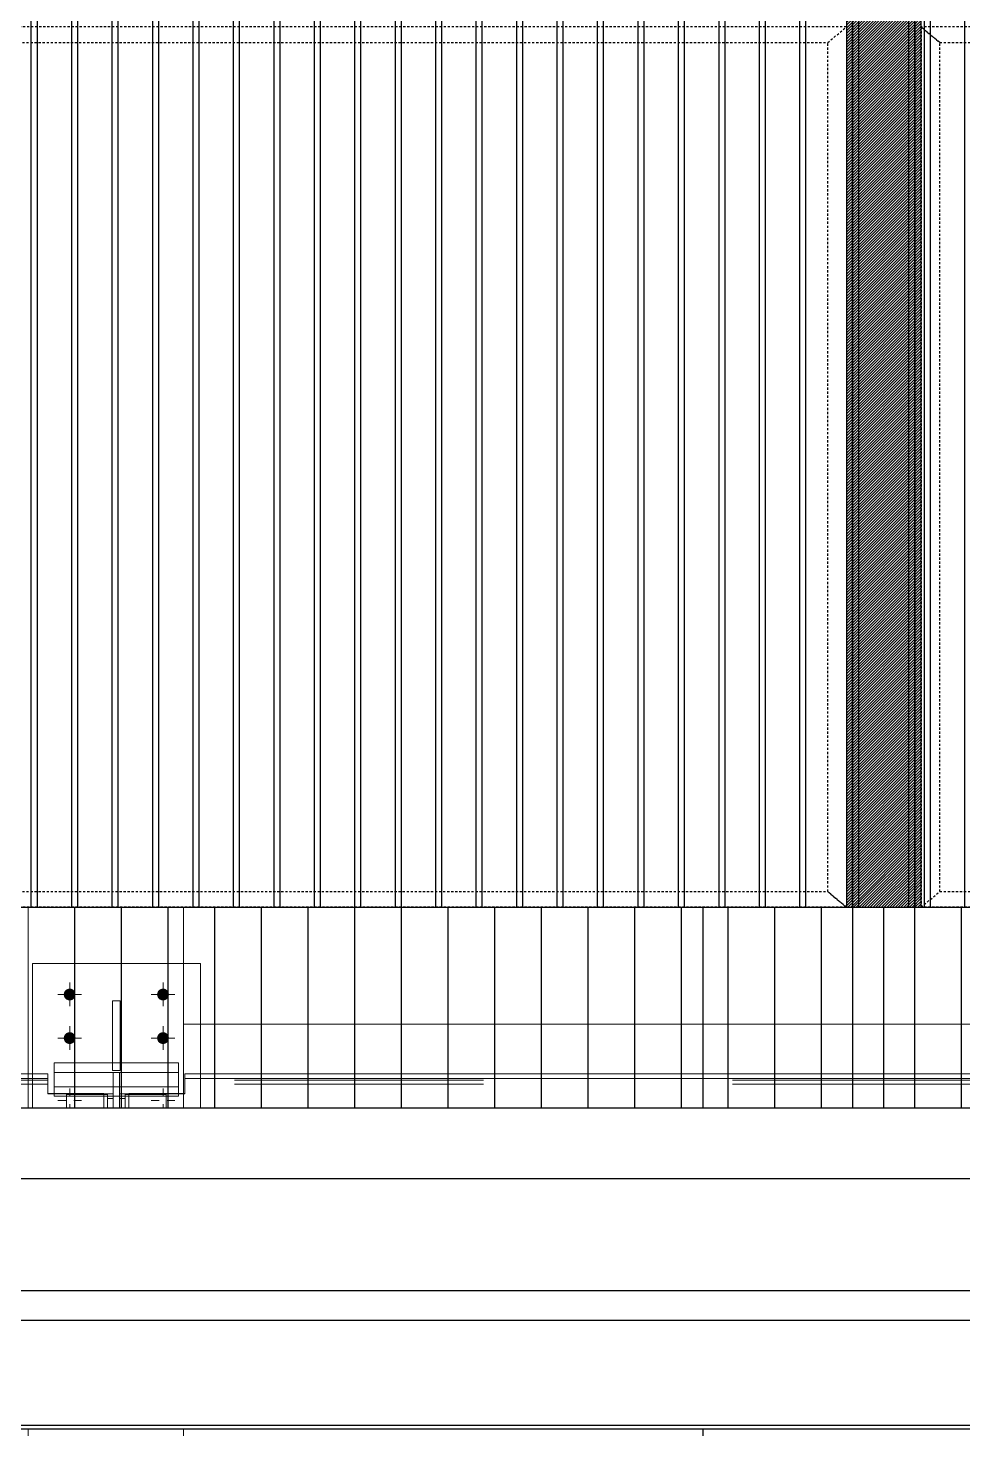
# Model space of a CAD drawing. Header units: millimetres. Extents: x 652937 to 1670132, y 1473552 to 2851037.
# Drawn here: x 821586 to 823088, y 1517620 to 1519870 of the extents above; entities that cross this region are included whole.
import ezdxf
from ezdxf.enums import TextEntityAlignment as Align
from ezdxf.xclip import XClip

# ---------------------------------------------------------------- set-up
doc = ezdxf.new("R2010")
doc.units = ezdxf.units.MM
doc.header["$XCLIPFRAME"] = 0
for name, pattern in [('TA_GL_005.00000', [13.75, 5, -1.25, 1.25, -1.25, 5]), ('TA_HL_001.00000', [6.5, 3.55, -2.95]), ('XKITLINE00', [0]), ('XKITLINE02', [4, 2, -2])]:
    doc.linetypes.add(name, pattern=pattern)
doc.layers.add('000 - 0_HIDE_OBJ_FRAMING_DEF_SUB', color=1, linetype='Continuous', plot=False)
for name, color, linetype in [('000 - 0_SYM_DWG_GRID-BUBBLE_MAIN_COLOR_1', 3, 'Continuous'), ('000 - 0_SYM_DWG_GRIDLINE_MAIN_COLOR_251', 251, 'Continuous'), ('010 - ASPG_EXTR_MAIN_COLOR_2', 2, 'Continuous'), ('010 - ASPG_EXTR_WIPEOUT_', 250, 'Continuous'), ('010 - ASPG_FRAMING_MAIN_COLOR_1', 3, 'Continuous'), ('010 - ASPG_FRAMING_SUB_COLOR_2', 1, 'Continuous'), ('010 - ASPG_FRAMING_SUB_COLOR_3', 251, 'Continuous')]:
    doc.layers.add(name, color=color, linetype=linetype)
doc.layers.add('000_AREA_ASPG_AREA_HATCH_', color=7, linetype='Continuous', true_color=0xff8700, plot=False)
doc.layers.add('000_AREA_ASPG_AREA_MAIN_COLOR_1', color=7, linetype='Continuous', true_color=0xff8700, plot=False)
for name, color, linetype, lineweight in [('A-230-M_FLOOR', 2, 'Continuous', 25), ('A-CANOPY', 1, 'Continuous', 25), ('Bolt', 7, 'Continuous', 0), ('Part', 2, 'Continuous', 0)]:
    doc.layers.add(name, color=color, linetype=linetype, lineweight=lineweight)
doc.styles.add('Arial', font='arial.ttf')
doc.styles.add('TA', font='', dxfattribs={"height": 4.5})
doc.styles.get('TA').set_extended_font_data('Cordia New')

# ---------------------------------------------------------------- blocks, each defined once
blk = doc.blocks.new('*U6169')
at = {"layer": '000 - 0_SYM_DWG_GRIDLINE_MAIN_COLOR_251', "linetype": 'ByBlock', "ltscale": 5}
blk.add_line((16, 0), (-308.662, 0), dxfattribs=at)
at = {"style": 'TA', "flags": 1}
blk.add_attdef('LOCATION', (6, -6), '', height=4.5, rotation=270, dxfattribs=at)
at = {"layer": '000 - 0_SYM_DWG_GRID-BUBBLE_MAIN_COLOR_1', "style": 'Arial'}
blk.add_attdef('GRID-HEAD', text='', height=4, rotation=90, dxfattribs=at).set_placement((50, 0), align=Align.MIDDLE_CENTER)
blk = doc.blocks.new('*U6164')
at = {"layer": '000 - 0_SYM_DWG_GRIDLINE_MAIN_COLOR_251', "linetype": 'ByBlock', "ltscale": 5}
blk.add_line((200, 0), (-30071, 0), dxfattribs=at)
at = {"style": 'TA', "flags": 1}
blk.add_attdef('LOCATION', (6, -6), '', height=4.5, rotation=270, dxfattribs=at)
blk = doc.blocks.new('W-1-PP18-ST_ENT3_REV02_20260413-044638_PP18_ENT3_ELE2-DIMS-2')
at = {"color": 6, "linetype": 'TA_GL_005.00000', "rotation": 180}
for p in [(-7244, 107800), (-7244, 107400)]:
    blk.add_blockref('*U6164', p, dxfattribs=at)
at = {"layer": '000 - 0_SYM_DWG_GRIDLINE_MAIN_COLOR_251', "color": 6, "xscale": 50, "yscale": 50, "zscale": 50, "rotation": 270}
blk.add_blockref('*U6169', (0, 100920), dxfattribs=at)
blk = doc.blocks.new('GM_Louver Grill Vertical Z1 - Z Profile-V141-ENT 3 ELE-4 Sheet')
at = {"layer": '000 - 0_HIDE_OBJ_FRAMING_DEF_SUB'}
blk.add_line((187463.5, 105550), (187463.5, 114870), dxfattribs=at)
blk = doc.blocks.new('E4')
at = {"layer": '000 - 0_HIDE_OBJ_FRAMING_DEF_SUB'}
for points in [[(-1563166.2, 114870), (-1564666.2, 114870), (-1564666.2, 105550), (-1563166.2, 105550)], [(-1563166.2, 114870), (-1561666.2, 114870), (-1561666.2, 105550), (-1563166.2, 105550)], [(-1564616.2, 114820), (-1563216.2, 114820), (-1563216.2, 105600), (-1564616.2, 105600)], [(-1563116.2, 114820), (-1561716.2, 114820), (-1561716.2, 105600), (-1563116.2, 105600)]]:
    blk.add_lwpolyline(points, close=True, dxfattribs=at)
at = {"layer": '000 - 0_HIDE_OBJ_FRAMING_DEF_SUB', "color": 8}
for p in [(-1751929.7, 0), (-1751854.7, 0), (-1751779.7, 0), (-1751704.7, 0), (-1751629.7, 0), (-1751554.7, 0), (-1751479.7, 0), (-1751404.7, 0), (-1751329.7, 0), (-1751254.7, 0), (-1751179.7, 0), (-1751104.7, 0), (-1751029.7, 0), (-1750954.7, 0), (-1750879.7, 0), (-1750804.7, 0), (-1750729.7, 0), (-1750504.7, 0)]:
    blk.add_blockref('GM_Louver Grill Vertical Z1 - Z Profile-V141-ENT 3 ELE-4 Sheet', p, dxfattribs=at)
blk = doc.blocks.new('W-1-PP18-ST_ENT3_REV02_20260413-214324_PP18_ENT3_SE_ELE4-1')
at = {"layer": 'A-230-M_FLOOR', "color": 4, "lineweight": 9}
blk.add_lwpolyline([(-1085, 102450), (-1085, 114420), (-835, 114420), (-835, 102450)], dxfattribs=at)
at = {"layer": 'A-230-M_FLOOR', "lineweight": 9}
for points in [[(1915, 107800), (-835, 107800)], [(-835, 107400), (1915, 107400)], [(1915, 106200), (-835, 106200)]]:
    blk.add_lwpolyline(points, dxfattribs=at)
blk.add_blockref('E4', (1563456.2, 0))
blk = doc.blocks.new('*A40074531')
at = {"layer": 'Part', "linetype": 'XKITLINE02', "lineweight": 0}
for p, q in [((8.87203, -86.420099), (8.87203, -99.520099)), ((8.872115, -86.420099), (8.872115, -99.520099)), ((8.872123, -86.420099), (8.872123, -99.520099)), ((9.10703, -86.420099), (9.10703, -99.520099)), ((9.107115, -86.420099), (9.107115, -99.520099)), ((9.13703, -86.420099), (9.13703, -99.520099)), ((9.137115, -86.420099), (9.137115, -99.520099)), ((9.37203, -99.520099), (9.37203, -86.420099)), ((9.372123, -86.420099), (9.372123, -99.520099)), ((8.872022, -97.720099), (8.872022, -99.520099)), ((9.372022, -97.720099), (9.372022, -99.520099)), ((9.372115, -97.720099), (9.372115, -99.520099)), ((9.372123, -99.520099), (8.872022, -99.520099))]:
    blk.add_line(p, q, dxfattribs=at)
at = {"layer": 'Part', "linetype": 'XKITLINE00', "lineweight": 0}
for p, q in [((8.872022, -94.325099), (8.872022, -97.720099)), ((9.372022, -94.295099), (9.372022, -97.720099)), ((9.372115, -94.295099), (9.372115, -97.720099))]:
    blk.add_line(p, q, dxfattribs=at)
blk = doc.blocks.new('*A40234547')
at = {"layer": 'Part', "linetype": 'XKITLINE00', "lineweight": 0}
for p, q in [((6.121892, -99.720099), (6.121892, -83.220099)), ((7.371892, -99.720099), (7.371892, -83.220099)), ((7.372293, -86.220099), (7.372293, -97.720099)), ((7.371892, -99.720099), (6.121892, -99.720099))]:
    blk.add_line(p, q, dxfattribs=at)
at = {"layer": 'Part', "linetype": 'XKITLINE02', "lineweight": 0}
for p, q in [((6.122293, -99.720099), (6.122293, -83.220099)), ((7.372293, -97.720099), (7.372293, -99.720099)), ((7.372293, -99.720099), (7.371892, -99.720099))]:
    blk.add_line(p, q, dxfattribs=at)
blk = doc.blocks.new('*A41364660')
at = {"layer": 'Part', "linetype": 'XKITLINE02', "lineweight": 0}
for p, q in [((4.472193, -99.720099), (4.472193, -101.220099)), ((15.072732, -99.720099), (4.472193, -99.720099)), ((15.072193, -101.220099), (15.072193, -99.720099)), ((4.472193, -101.220099), (15.072732, -101.220099))]:
    blk.add_line(p, q, dxfattribs=at)
blk = doc.blocks.new('*A41574681')
at = {"layer": 'Part', "linetype": 'XKITLINE00', "lineweight": 0}
for p, q in [((37.371892, -99.720099), (-7.628107, -99.720099)), ((-7.628107, -108.470099), (37.371892, -108.470099))]:
    blk.add_line(p, q, dxfattribs=at)
blk = doc.blocks.new('*A41584682')
at = {"layer": 'Part', "linetype": 'XKITLINE00', "lineweight": 0}
for p, q in [((-7.628107, -97.720099), (36.121892, -97.720099)), ((-7.628107, -99.720099), (36.121892, -99.720099))]:
    blk.add_line(p, q, dxfattribs=at)
blk = doc.blocks.new('*A41644688')
at = {"layer": 'Part', "linetype": 'XKITLINE00', "lineweight": 0}
for p, q in [((7.381683, -106.119092), (7.381608, -106.155229)), ((13.781608, -106.155229), (7.381608, -106.155229)), ((7.381608, -106.155229), (7.381611, -106.279648)), ((13.781683, -106.119092), (7.381683, -106.119092)), ((13.781608, -106.155229), (13.781683, -106.119092)), ((13.781611, -106.279648), (13.781608, -106.155229)), ((13.781684, -106.155229), (13.781684, -106.168859)), ((7.331471, -106.276757), (7.381617, -106.276757)), ((7.331471, -106.279648), (7.381611, -106.279648)), ((13.781611, -106.279648), (13.831471, -106.279648)), ((13.781617, -106.276757), (13.831471, -106.276757)), ((6.931622, -106.881257), (6.931623, -106.901739)), ((6.931623, -106.901739), (14.231641, -106.901739)), ((14.23164, -106.881257), (14.231641, -106.901739))]:
    blk.add_line(p, q, dxfattribs=at)
at = {"layer": 'Part', "linetype": 'XKITLINE02', "lineweight": 0}
for p, q in [((7.381615, -106.202106), (7.381684, -106.168859)), ((7.381684, -106.168859), (7.381683, -106.119092)), ((13.781684, -106.168859), (7.381684, -106.168859)), ((13.781684, -106.168859), (13.781615, -106.202106)), ((13.781683, -106.119092), (13.781684, -106.155229)), ((6.931611, -106.279648), (6.931617, -106.276757)), ((6.931611, -106.279648), (6.931622, -106.881257)), ((6.931611, -106.279648), (7.331471, -106.279648)), ((6.931628, -106.849081), (6.931617, -106.276757)), ((6.931617, -106.276757), (7.331471, -106.276757)), ((7.381611, -106.279648), (7.381617, -106.276757)), ((13.781615, -106.202106), (7.381615, -106.202106)), ((7.381617, -106.276757), (7.381615, -106.202106)), ((13.781611, -106.279648), (13.781617, -106.276757)), ((13.781615, -106.202106), (13.781617, -106.276757)), ((13.831471, -106.276757), (14.231635, -106.276757)), ((13.831471, -106.279648), (14.231629, -106.279648)), ((14.231635, -106.276757), (14.231629, -106.279648)), ((14.231629, -106.279648), (14.23164, -106.881257)), ((14.231646, -106.849081), (14.231635, -106.276757)), ((6.931698, -106.865601), (6.931623, -106.901739)), ((6.931628, -106.849081), (6.931697, -106.815834)), ((6.931628, -106.849081), (14.231646, -106.849081)), ((6.931697, -106.815834), (6.931698, -106.865601)), ((6.931697, -106.815834), (14.231715, -106.815834)), ((6.931698, -106.865601), (14.231716, -106.865601)), ((14.231641, -106.901739), (14.231716, -106.865601)), ((14.231715, -106.815834), (14.231646, -106.849081)), ((14.231716, -106.865601), (14.231715, -106.815834))]:
    blk.add_line(p, q, dxfattribs=at)
blk = doc.blocks.new('*A41794703')
at = {"layer": 'Part', "linetype": 'XKITLINE00', "lineweight": 0}
for p, q in [((-0.118317, -106.119092), (-0.118392, -106.155229)), ((6.281608, -106.155229), (-0.118392, -106.155229)), ((-0.118392, -106.155229), (-0.118389, -106.279648)), ((6.281683, -106.119092), (-0.118317, -106.119092)), ((6.281608, -106.155229), (6.281683, -106.119092)), ((6.281611, -106.279648), (6.281608, -106.155229)), ((6.281684, -106.155229), (6.281684, -106.168859)), ((-0.168529, -106.276757), (-0.118383, -106.276757)), ((-0.168529, -106.279648), (-0.118389, -106.279648)), ((6.281611, -106.279648), (6.331471, -106.279648)), ((6.281617, -106.276757), (6.331471, -106.276757)), ((-0.568377, -106.881257), (-0.568377, -106.901739)), ((-0.568377, -106.901739), (6.731641, -106.901739)), ((6.731641, -106.881257), (6.731641, -106.901739))]:
    blk.add_line(p, q, dxfattribs=at)
at = {"layer": 'Part', "linetype": 'XKITLINE02', "lineweight": 0}
for p, q in [((-0.118385, -106.202106), (-0.118316, -106.168859)), ((-0.118316, -106.168859), (-0.118317, -106.119092)), ((6.281684, -106.168859), (-0.118316, -106.168859)), ((6.281684, -106.168859), (6.281615, -106.202106)), ((6.281683, -106.119092), (6.281684, -106.155229)), ((-0.568389, -106.279648), (-0.568383, -106.276757)), ((-0.568389, -106.279648), (-0.568377, -106.881257)), ((-0.568389, -106.279648), (-0.168529, -106.279648)), ((-0.568372, -106.849081), (-0.568383, -106.276757)), ((-0.568383, -106.276757), (-0.168529, -106.276757)), ((-0.118389, -106.279648), (-0.118383, -106.276757)), ((6.281615, -106.202106), (-0.118385, -106.202106)), ((-0.118383, -106.276757), (-0.118385, -106.202106)), ((6.281611, -106.279648), (6.281617, -106.276757)), ((6.281615, -106.202106), (6.281617, -106.276757)), ((6.331471, -106.276757), (6.731635, -106.276757)), ((6.331471, -106.279648), (6.731629, -106.279648)), ((6.731635, -106.276757), (6.731629, -106.279648)), ((6.731629, -106.279648), (6.731641, -106.881257)), ((6.731646, -106.849081), (6.731635, -106.276757)), ((-0.568302, -106.865601), (-0.568377, -106.901739)), ((-0.568372, -106.849081), (-0.568303, -106.815834)), ((-0.568372, -106.849081), (6.731646, -106.849081)), ((-0.568303, -106.815834), (-0.568302, -106.865601)), ((-0.568303, -106.815834), (6.731715, -106.815834)), ((-0.568302, -106.865601), (6.731716, -106.865601)), ((6.731641, -106.901739), (6.731716, -106.865601)), ((6.731715, -106.815834), (6.731646, -106.849081)), ((6.731716, -106.865601), (6.731715, -106.815834))]:
    blk.add_line(p, q, dxfattribs=at)
blk = doc.blocks.new('*A41804704')
at = {"layer": 'Part', "linetype": 'XKITLINE00', "lineweight": 0}
for p, q in [((6.331471, -107.570088), (6.331471, -107.520088)), ((7.331864, -107.520088), (6.331471, -107.520088)), ((7.331864, -107.520088), (7.331471, -107.520088)), ((7.331471, -107.520088), (7.331471, -107.570088)), ((7.331864, -107.570088), (7.331864, -107.520088)), ((7.331864, -107.570088), (6.331471, -107.570088)), ((7.331471, -107.570088), (7.331864, -107.570088))]:
    blk.add_line(p, q, dxfattribs=at)
at = {"layer": 'Part', "linetype": 'XKITLINE02', "lineweight": 0}
for q in [(6.331864, -107.520088), (6.331471, -107.570088)]:
    blk.add_line((6.331864, -107.570088), q, dxfattribs=at)
blk = doc.blocks.new('*A41814705')
at = {"layer": 'Part', "linetype": 'XKITLINE02', "lineweight": 0}
for p, q in [((6.806864, -106.106494), (6.806471, -106.297126)), ((6.806864, -106.106494), (6.806864, -107.520088)), ((6.856864, -106.106494), (6.806864, -106.106494)), ((6.856864, -106.106494), (6.856471, -106.297125)), ((6.856864, -106.106494), (6.856864, -106.913058)), ((6.856471, -107.520088), (6.856864, -107.520088)), ((6.856471, -107.520088), (6.856864, -107.520088))]:
    blk.add_line(p, q, dxfattribs=at)
at = {"layer": 'Part', "linetype": 'XKITLINE00', "lineweight": 0}
for p, q in [((6.806471, -106.297126), (6.856471, -106.297125)), ((6.806471, -107.520088), (6.806471, -106.297126)), ((6.856471, -106.297125), (6.856471, -107.520088)), ((6.856864, -106.913058), (6.856864, -107.520088)), ((6.856471, -107.520088), (6.806471, -107.520088))]:
    blk.add_line(p, q, dxfattribs=at)
blk = doc.blocks.new('*A41824706')
at = {"layer": 'Part', "linetype": 'XKITLINE00', "lineweight": 0}
for p, q in [((6.331864, -106.031138), (6.331471, -106.221846)), ((6.331864, -106.031138), (6.801743, -106.031138)), ((6.861743, -106.031138), (7.331864, -106.031138)), ((7.331864, -106.031138), (7.331471, -106.221826)), ((7.331864, -106.031138), (7.331864, -106.106491)), ((7.331864, -106.106491), (7.331471, -106.29718)), ((6.331471, -106.221846), (7.331471, -106.221826)), ((6.331471, -106.297199), (6.331471, -106.221846)), ((7.331471, -106.29718), (6.331471, -106.297199)), ((7.331471, -106.221826), (7.331471, -106.29718))]:
    blk.add_line(p, q, dxfattribs=at)
at = {"layer": 'Part', "linetype": 'XKITLINE02', "lineweight": 0}
for p, q in [((6.331864, -106.106491), (6.331864, -106.031138)), ((6.801743, -106.031138), (6.861743, -106.031138)), ((6.331864, -106.106491), (6.331471, -106.297199)), ((7.331864, -106.106491), (6.331864, -106.106491))]:
    blk.add_line(p, q, dxfattribs=at)
blk = doc.blocks.new('*A41834707')
at = {"layer": 'Part', "linetype": 'XKITLINE00', "lineweight": 0}
for p, q in [((6.156884, -105.231116), (6.156909, -105.231116)), ((7.506884, -105.231116), (6.156884, -105.231116)), ((6.156884, -105.231116), (6.156884, -106.119092)), ((7.506909, -105.231116), (7.506884, -105.231116)), ((7.506884, -105.231116), (7.506884, -106.119092)), ((6.156884, -106.901739), (6.156884, -107.831116)), ((7.506884, -106.901739), (7.506884, -107.831116)), ((6.156909, -107.831116), (6.156884, -107.831116)), ((6.156884, -107.831116), (7.506884, -107.831116)), ((7.506909, -107.831116), (7.506884, -107.831116))]:
    blk.add_line(p, q, dxfattribs=at)
at = {"layer": 'Part', "linetype": 'XKITLINE02', "lineweight": 0}
for p, q in [((6.156909, -105.231116), (6.156909, -107.831116)), ((7.506909, -105.231116), (7.506909, -107.831116)), ((6.156884, -106.119092), (6.156884, -106.901739)), ((7.506884, -106.119092), (7.506884, -106.901739))]:
    blk.add_line(p, q, dxfattribs=at)
blk = doc.blocks.new('*A41844708')
at = {"layer": 'Part', "linetype": 'XKITLINE00', "lineweight": 0}
for p, q in [((6.856581, -106.297189), (6.856542, -106.31585)), ((6.901581, -106.297188), (6.901542, -106.31585)), ((7.231608, -106.297182), (7.23162, -106.881257)), ((6.856554, -106.913058), (6.856542, -106.31585)), ((6.856542, -106.31585), (6.901542, -106.31585)), ((6.901554, -106.913058), (6.901542, -106.31585)), ((6.901609, -106.31585), (6.90162, -106.881257)), ((6.901554, -106.913058), (6.856554, -106.913058)), ((7.23162, -106.881257), (6.90162, -106.881257))]:
    blk.add_line(p, q, dxfattribs=at)
at = {"layer": 'Part', "linetype": 'XKITLINE02', "lineweight": 0}
for p, q in [((6.856617, -106.279713), (6.856581, -106.297189)), ((6.856629, -106.87692), (6.856617, -106.279713)), ((7.231617, -106.279713), (6.856617, -106.279713)), ((6.901608, -106.284049), (6.901581, -106.297188)), ((6.901608, -106.284049), (6.901609, -106.31585)), ((6.901608, -106.284049), (7.231608, -106.284049)), ((7.231608, -106.284049), (7.231617, -106.279713)), ((7.231608, -106.284049), (7.231608, -106.297182)), ((7.231629, -106.87692), (7.231617, -106.279713)), ((6.856554, -106.913058), (6.856629, -106.87692)), ((6.856629, -106.87692), (7.231629, -106.87692)), ((6.90162, -106.881257), (6.901554, -106.913058)), ((7.231629, -106.87692), (7.23162, -106.881257))]:
    blk.add_line(p, q, dxfattribs=at)
blk = doc.blocks.new('*A41854709')
at = {"layer": 'Part', "linetype": 'XKITLINE02', "lineweight": 0}
for p, q in [((6.431611, -106.279713), (6.431602, -106.284049)), ((6.431602, -106.284049), (6.761602, -106.284049)), ((6.431602, -106.284049), (6.431602, -106.297197)), ((6.806611, -106.279713), (6.431611, -106.279713)), ((6.431611, -106.279713), (6.431622, -106.87692)), ((6.761602, -106.284049), (6.761575, -106.297191)), ((6.761613, -106.881257), (6.761602, -106.284049)), ((6.806536, -106.31585), (6.806611, -106.279713)), ((6.806611, -106.279713), (6.806622, -106.87692)), ((6.806471, -106.31585), (6.806536, -106.31585)), ((6.806548, -106.913058), (6.806536, -106.31585)), ((6.431613, -106.881257), (6.431622, -106.87692)), ((6.431622, -106.87692), (6.806622, -106.87692)), ((6.761547, -106.881257), (6.761613, -106.881257)), ((6.761548, -106.913058), (6.761613, -106.881257)), ((6.806471, -106.913058), (6.806548, -106.913058)), ((6.806548, -106.913058), (6.806622, -106.87692))]:
    blk.add_line(p, q, dxfattribs=at)
at = {"layer": 'Part', "linetype": 'XKITLINE00', "lineweight": 0}
for p, q in [((6.431602, -106.297197), (6.431613, -106.881257)), ((6.761575, -106.297191), (6.761536, -106.31585)), ((6.761536, -106.31585), (6.806471, -106.31585)), ((6.761536, -106.31585), (6.761548, -106.913058)), ((6.431613, -106.881257), (6.761547, -106.881257)), ((6.761548, -106.913058), (6.806471, -106.913058))]:
    blk.add_line(p, q, dxfattribs=at)
blk = doc.blocks.new('*A41864710')
at = {"layer": 'Bolt'}
for points in [[(6.589, -106.422), (6.596, -106.424), (6.603, -106.427), (6.608, -106.432), (6.613, -106.438), (6.616, -106.444), (6.618, -106.451), (6.619, -106.458), (6.618, -106.466), (6.616, -106.473), (6.613, -106.479), (6.608, -106.485), (6.602, -106.489), (6.596, -106.493), (6.589, -106.495), (6.582, -106.496), (6.574, -106.495), (6.567, -106.493), (6.561, -106.489), (6.555, -106.485), (6.55, -106.479), (6.547, -106.472), (6.545, -106.465), (6.544, -106.458), (6.545, -106.451), (6.547, -106.444), (6.55, -106.437), (6.555, -106.432), (6.561, -106.427), (6.567, -106.424), (6.574, -106.422), (6.582, -106.421)], [(6.589, -106.67), (6.596, -106.673), (6.603, -106.676), (6.608, -106.681), (6.613, -106.686), (6.616, -106.693), (6.618, -106.7), (6.619, -106.707), (6.618, -106.714), (6.616, -106.721), (6.613, -106.728), (6.608, -106.734), (6.602, -106.738), (6.596, -106.742), (6.589, -106.744), (6.582, -106.744), (6.574, -106.744), (6.567, -106.742), (6.561, -106.738), (6.555, -106.733), (6.55, -106.728), (6.547, -106.721), (6.545, -106.714), (6.544, -106.707), (6.545, -106.7), (6.547, -106.693), (6.55, -106.686), (6.555, -106.681), (6.561, -106.676), (6.567, -106.673), (6.574, -106.67), (6.582, -106.67)]]:
    blk.add_hatch(color=256, dxfattribs=at).paths.add_polyline_path(points, flags=17)
at = {"layer": 'Bolt', "linetype": 'XKITLINE00', "lineweight": 0}
for p, q in [((6.582, -106.462), (6.582, -106.439)), ((6.582, -106.711), (6.582, -106.688))]:
    blk.add_line(p, q, dxfattribs=at)
blk = doc.blocks.new('*A41874711')
at = {"layer": 'Bolt'}
for points in [[(7.089, -106.422), (7.096, -106.424), (7.103, -106.427), (7.108, -106.432), (7.113, -106.438), (7.116, -106.444), (7.118, -106.451), (7.119, -106.458), (7.118, -106.466), (7.116, -106.473), (7.113, -106.479), (7.108, -106.485), (7.102, -106.489), (7.096, -106.493), (7.089, -106.495), (7.082, -106.496), (7.074, -106.495), (7.067, -106.493), (7.061, -106.489), (7.055, -106.485), (7.05, -106.479), (7.047, -106.472), (7.045, -106.465), (7.044, -106.458), (7.045, -106.451), (7.047, -106.444), (7.05, -106.437), (7.055, -106.432), (7.061, -106.427), (7.067, -106.424), (7.074, -106.422), (7.082, -106.421)], [(7.089, -106.67), (7.096, -106.673), (7.103, -106.676), (7.108, -106.681), (7.113, -106.686), (7.116, -106.693), (7.118, -106.7), (7.119, -106.707), (7.118, -106.714), (7.116, -106.721), (7.113, -106.728), (7.108, -106.734), (7.102, -106.738), (7.096, -106.742), (7.089, -106.744), (7.082, -106.744), (7.074, -106.744), (7.067, -106.742), (7.061, -106.738), (7.055, -106.733), (7.05, -106.728), (7.047, -106.721), (7.045, -106.714), (7.044, -106.707), (7.045, -106.7), (7.047, -106.693), (7.05, -106.686), (7.055, -106.681), (7.061, -106.676), (7.067, -106.673), (7.074, -106.67), (7.082, -106.67)]]:
    blk.add_hatch(color=256, dxfattribs=at).paths.add_polyline_path(points, flags=17)
at = {"layer": 'Bolt', "linetype": 'XKITLINE00', "lineweight": 0}
for p, q in [((7.082, -106.462), (7.082, -106.439)), ((7.082, -106.711), (7.082, -106.688))]:
    blk.add_line(p, q, dxfattribs=at)
blk = doc.blocks.new('*A41934717')
at = {"layer": 'Bolt'}
for points in [[(6.503, -105.49), (6.501, -105.499), (6.496, -105.508), (6.49, -105.515), (6.483, -105.521), (6.475, -105.525), (6.466, -105.528), (6.457, -105.529), (6.448, -105.528), (6.439, -105.525), (6.43, -105.521), (6.423, -105.515), (6.417, -105.508), (6.413, -105.499), (6.41, -105.49), (6.409, -105.481), (6.41, -105.472), (6.413, -105.463), (6.417, -105.455), (6.423, -105.448), (6.43, -105.442), (6.439, -105.437), (6.448, -105.435), (6.457, -105.434), (6.466, -105.435), (6.475, -105.437), (6.483, -105.442), (6.49, -105.448), (6.496, -105.455), (6.501, -105.463), (6.503, -105.472), (6.504, -105.481)], [(7.253, -105.49), (7.251, -105.499), (7.246, -105.508), (7.24, -105.515), (7.233, -105.521), (7.225, -105.525), (7.216, -105.528), (7.207, -105.529), (7.198, -105.528), (7.189, -105.525), (7.18, -105.521), (7.173, -105.515), (7.167, -105.508), (7.163, -105.499), (7.16, -105.49), (7.159, -105.481), (7.16, -105.472), (7.163, -105.463), (7.167, -105.455), (7.173, -105.448), (7.18, -105.442), (7.189, -105.437), (7.198, -105.435), (7.207, -105.434), (7.216, -105.435), (7.225, -105.437), (7.233, -105.442), (7.24, -105.448), (7.246, -105.455), (7.251, -105.463), (7.253, -105.472), (7.254, -105.481)], [(6.503, -105.84), (6.501, -105.849), (6.496, -105.858), (6.49, -105.865), (6.483, -105.871), (6.475, -105.875), (6.466, -105.878), (6.457, -105.879), (6.448, -105.878), (6.439, -105.875), (6.43, -105.871), (6.423, -105.865), (6.417, -105.858), (6.413, -105.849), (6.41, -105.84), (6.409, -105.831), (6.41, -105.822), (6.413, -105.813), (6.417, -105.805), (6.423, -105.798), (6.43, -105.792), (6.439, -105.787), (6.448, -105.785), (6.457, -105.784), (6.466, -105.785), (6.475, -105.787), (6.483, -105.792), (6.49, -105.798), (6.496, -105.805), (6.501, -105.813), (6.503, -105.822), (6.504, -105.831)], [(7.253, -105.84), (7.251, -105.849), (7.246, -105.858), (7.24, -105.865), (7.233, -105.871), (7.225, -105.875), (7.216, -105.878), (7.207, -105.879), (7.198, -105.878), (7.189, -105.875), (7.18, -105.871), (7.173, -105.865), (7.167, -105.858), (7.163, -105.849), (7.16, -105.84), (7.159, -105.831), (7.16, -105.822), (7.163, -105.813), (7.167, -105.805), (7.173, -105.798), (7.18, -105.792), (7.189, -105.787), (7.198, -105.785), (7.207, -105.784), (7.216, -105.785), (7.225, -105.787), (7.233, -105.792), (7.24, -105.798), (7.246, -105.805), (7.251, -105.813), (7.253, -105.822), (7.254, -105.831)]]:
    blk.add_hatch(color=256, dxfattribs=at).paths.add_polyline_path(points, flags=17)
at = {"layer": 'Bolt', "linetype": 'XKITLINE00', "lineweight": 0}
for p, q in [((6.457, -105.576), (6.457, -105.386)), ((7.207, -105.576), (7.207, -105.386)), ((6.362, -105.481), (6.552, -105.481)), ((7.112, -105.481), (7.302, -105.481)), ((6.457, -105.926), (6.457, -105.736)), ((7.207, -105.926), (7.207, -105.736)), ((6.362, -105.831), (6.552, -105.831)), ((7.112, -105.831), (7.302, -105.831)), ((6.457, -106.236), (6.457, -106.299)), ((7.207, -106.236), (7.207, -106.299)), ((6.362, -106.331), (6.425, -106.331)), ((6.457, -106.426), (6.457, -106.363)), ((6.552, -106.331), (6.489, -106.331)), ((7.112, -106.331), (7.175, -106.331)), ((7.207, -106.426), (7.207, -106.363)), ((7.302, -106.331), (7.239, -106.331))]:
    blk.add_line(p, q, dxfattribs=at)
blk = doc.blocks.new('*A41944718')
at = {"layer": 'Part', "linetype": 'XKITLINE00', "lineweight": 0}
for p, q in [((6.80174, -106.091322), (6.801764, -105.531141)), ((6.801764, -105.531141), (6.861764, -105.531141)), ((6.861764, -105.531141), (6.86174, -106.091322)), ((6.861864, -105.531141), (6.861764, -105.531141)), ((6.861764, -105.531141), (6.861864, -105.531141)), ((6.861864, -106.031141), (6.861864, -105.531141)), ((6.86174, -106.091322), (6.861864, -106.031141)), ((6.86174, -106.091322), (6.80174, -106.091322))]:
    blk.add_line(p, q, dxfattribs=at)
at = {"layer": 'Part', "linetype": 'XKITLINE02', "lineweight": 0}
for p, q in [((6.801864, -106.031141), (6.801864, -105.531141)), ((6.801864, -106.031141), (6.80174, -106.091322)), ((6.861864, -106.031141), (6.801864, -106.031141))]:
    blk.add_line(p, q, dxfattribs=at)
blk = doc.blocks.new('*A41954719')
at = {"layer": 'Part', "linetype": 'XKITLINE02', "lineweight": 0}
for p, q in [((6.157104, -105.231116), (7.50711, -105.231116)), ((6.157104, -106.581116), (6.157104, -105.231116)), ((6.15711, -106.581116), (6.15711, -105.231116)), ((7.507104, -105.231116), (7.507104, -106.581116)), ((7.50711, -105.231116), (7.50711, -106.581116)), ((7.50711, -106.581116), (6.157104, -106.581116))]:
    blk.add_line(p, q, dxfattribs=at)
blk = doc.blocks.new('*A42024726')
at = {"layer": 'Part', "linetype": 'XKITLINE02', "lineweight": 0}
for p, q in [((9.672128, -99.570099), (8.572017, -99.570099)), ((8.572017, -99.570099), (8.572017, -99.620099)), ((8.572017, -99.620099), (9.672128, -99.620099)), ((8.572128, -99.570099), (8.572128, -99.620099)), ((9.672017, -99.620099), (9.672017, -99.570099)), ((9.672128, -99.620099), (9.672128, -99.570099))]:
    blk.add_line(p, q, dxfattribs=at)
blk = doc.blocks.new('*A42034727')
at = {"layer": 'Part', "linetype": 'XKITLINE02', "lineweight": 0}
for p, q in [((8.471997, -99.720099), (8.572017, -99.620099)), ((8.572128, -99.620099), (8.472148, -99.720099)), ((8.572017, -99.620099), (8.572128, -99.620099)), ((8.572017, -99.620099), (9.672128, -99.620099)), ((9.771997, -99.720099), (9.672017, -99.620099)), ((9.672128, -99.620099), (9.772148, -99.720099)), ((9.772148, -99.720099), (8.471997, -99.720099)), ((9.772148, -99.720099), (9.771997, -99.720099))]:
    blk.add_line(p, q, dxfattribs=at)
blk = doc.blocks.new('*A42044728')
at = {"layer": 'Part', "linetype": 'XKITLINE02', "lineweight": 0}
for p, q in [((9.107103, -99.270099), (9.082042, -99.270099)), ((9.082042, -99.270099), (9.082042, -99.545099)), ((9.082103, -99.545099), (9.082103, -99.270099)), ((9.107042, -99.570099), (9.107042, -99.270099)), ((9.107103, -99.570099), (9.107103, -99.270099)), ((9.082103, -99.545099), (8.807042, -99.545099)), ((8.807042, -99.545099), (8.807042, -99.570099)), ((8.807103, -99.545099), (8.807103, -99.570099)), ((8.807042, -99.570099), (9.107103, -99.570099))]:
    blk.add_line(p, q, dxfattribs=at)
blk = doc.blocks.new('*A42054729')
at = {"layer": 'Bolt', "linetype": 'XKITLINE02', "lineweight": 0}
for p, q in [((9.176673, -99.395099), (8.962073, -99.395099)), ((9.107053, -99.430099), (9.082053, -99.430099)), ((9.107092, -99.360099), (9.082092, -99.360099)), ((9.137066, -99.430099), (9.107066, -99.430099)), ((9.13708, -99.360099), (9.10708, -99.360099))]:
    blk.add_line(p, q, dxfattribs=at)
blk = doc.blocks.new('*A42064730')
at = {"layer": 'Bolt', "linetype": 'XKITLINE02', "lineweight": 0}
for p, q in [((8.68705, -99.620099), (8.68705, -99.570099)), ((8.722073, -99.620099), (8.722073, -99.570099)), ((8.757095, -99.620099), (8.757095, -99.570099)), ((9.48705, -99.620099), (9.48705, -99.570099)), ((9.522073, -99.620099), (9.522073, -99.570099)), ((9.557095, -99.620099), (9.557095, -99.570099))]:
    blk.add_line(p, q, dxfattribs=at)
blk = doc.blocks.new('*A42144738')
at = {"layer": 'Part', "linetype": 'XKITLINE00', "lineweight": 0}
for p, q in [((6.121892, -99.720099), (6.121892, -106.119092)), ((7.371892, -99.720099), (6.121892, -99.720099)), ((7.371892, -99.720099), (7.371892, -105.231116)), ((6.121892, -106.901739), (6.121892, -124.470099)), ((7.371892, -107.831116), (7.371892, -124.470099)), ((7.372293, -108.470099), (7.372293, -124.470099))]:
    blk.add_line(p, q, dxfattribs=at)
at = {"layer": 'Part', "linetype": 'XKITLINE02', "lineweight": 0}
for p, q in [((6.122293, -99.720099), (6.122293, -124.470099)), ((7.372293, -99.720099), (7.371892, -99.720099)), ((7.372293, -99.720099), (7.372293, -108.470099)), ((7.371892, -105.231116), (7.371892, -107.831116)), ((6.121892, -106.119092), (6.121892, -106.901739))]:
    blk.add_line(p, q, dxfattribs=at)
blk = doc.blocks.new('W-1-PP18-ST_ENT3_REV02_20260413-214457_PP18_ENT3_SE_ELE4-2')
at = {"lineweight": 0, "xscale": 200, "yscale": 200, "zscale": 200}
for name in ['*A40234547', '*A40074531', '*A41584682', '*A42044728', '*A42054729', '*A42034727', '*A42024726', '*A42064730', '*A41574681', '*A41364660', '*A42144738', '*A41834707', '*A41954719', '*A41934717', '*A41944718', '*A41824706', '*A41794703', '*A41814705', '*A41644688', '*A41854709', '*A41844708', '*A41864710', '*A41874711', '*A41804704']:
    blk.add_blockref(name, (-2309.3778, 127344.0198), dxfattribs=at)
blk = doc.blocks.new('*U6720')
blk.add_wipeout([(50, 0), (1450, 0), (1450, 8482), (50, 8482)]).dxf.layer = '010 - ASPG_EXTR_WIPEOUT_'
at = {"layer": '010 - ASPG_EXTR_MAIN_COLOR_2'}
for points in [[(64.8, 0), (75, 0), (75, 8482), (64.8, 8482)], [(129.8, 0), (140, 0), (140, 8482), (129.8, 8482)], [(194.8, 0), (205, 0), (205, 8482), (194.8, 8482)], [(259.8, 0), (270, 0), (270, 8482), (259.8, 8482)], [(324.8, 0), (335, 0), (335, 8482), (324.8, 8482)], [(389.8, 0), (400, 0), (400, 8482), (389.8, 8482)], [(454.8, 0), (465, 0), (465, 8482), (454.8, 8482)], [(519.8, 0), (530, 0), (530, 8482), (519.8, 8482)], [(584.8, 0), (595, 0), (595, 8482), (584.8, 8482)], [(649.8, 0), (660, 0), (660, 8482), (649.8, 8482)], [(714.8, 0), (725, 0), (725, 8482), (714.8, 8482)], [(779.8, 0), (790, 0), (790, 8482), (779.8, 8482)], [(844.8, 0), (855, 0), (855, 8482), (844.8, 8482)], [(909.8, 0), (920, 0), (920, 8482), (909.8, 8482)], [(974.8, 0), (985, 0), (985, 8482), (974.8, 8482)], [(1039.8, 0), (1050, 0), (1050, 8482), (1039.8, 8482)], [(1104.8, 0), (1115, 0), (1115, 8482), (1104.8, 8482)], [(1169.8, 0), (1180, 0), (1180, 8482), (1169.8, 8482)], [(1234.8, 0), (1245, 0), (1245, 8482), (1234.8, 8482)], [(1299.8, 0), (1310, 0), (1310, 8482), (1299.8, 8482)], [(1364.8, 0), (1375, 0), (1375, 8482), (1364.8, 8482)]]:
    blk.add_lwpolyline(points, close=True, dxfattribs=at)
at = {"layer": '010 - ASPG_FRAMING_SUB_COLOR_2'}
blk.add_lwpolyline([(50, 0), (1450, 0), (1450, 8482), (50, 8482)], close=True, dxfattribs=at)
for points in [[(-50, 0), (50, 0), (50, 8482), (-50, 8482)], [(1450, 0), (1550, 0), (1550, 8482), (1450, 8482)]]:
    blk.add_wipeout(points).dxf.layer = '010 - ASPG_EXTR_WIPEOUT_'
at = {"layer": '010 - ASPG_FRAMING_MAIN_COLOR_1'}
for points in [[(-50, 0), (-40, 0), (-40, 8482), (-50, 8482)], [(40, 0), (50, 0), (50, 8482), (40, 8482)], [(1450, 0), (1460, 0), (1460, 8482), (1450, 8482)], [(1540, 0), (1550, 0), (1550, 8482), (1540, 8482)]]:
    blk.add_lwpolyline(points, close=True, dxfattribs=at)
at = {"layer": '010 - ASPG_FRAMING_SUB_COLOR_2'}
for points in [[(-50, 0), (50, 0), (50, 8482), (-50, 8482)], [(1450, 0), (1550, 0), (1550, 8482), (1450, 8482)]]:
    blk.add_lwpolyline(points, close=True, dxfattribs=at)
blk = doc.blocks.new('*U7581')
blk.add_wipeout([(-17403.4, 175), (-17153.4, 175), (-17153.4, 6), (-17203.4, 6), (-17203.4, 0), (0, 0), (0, 515), (-16553.4, 515), (-16553.4, 402.5), (-16980.9, 402.5), (-16980.9, 222.3), (-17403.4, 222.3)]).dxf.layer = 'A-CANOPY'
at = {"layer": 'A-CANOPY'}
for p, q in [((-16553.4, 402.5), (0, 402.5)), ((-16980.9, 222.3), (0, 222.3)), ((-17169.8, 175), (0, 175)), ((-17153.4, 6), (0, 6))]:
    blk.add_line(p, q, dxfattribs=at)
blk.add_lwpolyline([(-17403.4, 175), (-17153.4, 175), (-17153.4, 6), (-17203.4, 6), (-17203.4, 0), (0, 0), (0, 515), (-16553.4, 515), (-16553.4, 402.5), (-16980.9, 402.5), (-16980.9, 222.3), (-17403.4, 222.3), (-17403.4, 175)], close=True, dxfattribs=at)
blk = doc.blocks.new('C-1-PP18-AR-2341-02-C_20260414-001432_PP18_ENT3_EX_ELE4')
at = {"color": 6}
blk.add_blockref('*U7581', (9563.7, 105550), dxfattribs=at)
blk = doc.blocks.new('*U8802')
at = {"layer": '010 - ASPG_FRAMING_SUB_COLOR_3', "linetype": 'ByBlock'}
for points in [[(0, 0), (0, 1380), (25, 1350), (25, 30), (0, 0)], [(1413.7, 1380), (0, 1380), (25, 1350), (1388.7, 1350)], [(1413.7, 0), (1413.7, 1380), (1388.7, 1350), (1388.7, 30), (1413.7, 0)], [(25, 30), (1388.7, 30), (1413.7, 0), (0, 0), (25, 30)]]:
    blk.add_lwpolyline(points, close=True, dxfattribs=at)
blk = doc.blocks.new('*U8821')
at = {"layer": '000_AREA_ASPG_AREA_HATCH_', "transparency": 33554539}
h = blk.add_hatch(dxfattribs=at)
h.set_pattern_fill('ANSI31', color=256)
h.set_pattern_definition([(45, (-24.4354, 8456.1105), (-2.245064, 2.245064), [])])
h.paths.add_polyline_path([(-60, 0), (60, 0), (60, 8482), (-60, 8482)])
at = {"layer": '000_AREA_ASPG_AREA_MAIN_COLOR_1'}
blk.add_lwpolyline([(-60, 0), (60, 0), (60, 8482), (-60, 8482)], close=True, dxfattribs=at)

msp = doc.modelspace()

# ---------------------------------------------------------------- block references
at = {"color": 6}
msp.add_blockref('W-1-PP18-ST_ENT3_REV02_20260413-044638_PP18_ENT3_ELE2-DIMS-2', (822670.5264, 1412070.4203), dxfattribs=at)

# ---------------------------------------------------------------- next in the draw order: block references
ref = msp.add_blockref('W-1-PP18-ST_ENT3_REV02_20260413-214324_PP18_ENT3_SE_ELE4-1', (822670.5264, 1412070.4203), dxfattribs=at)
XClip(ref).set_block_clipping_path([(-8921.6742467015, 100922), (26429.9241350386, 117178.2602934372)])

# ---------------------------------------------------------------- next in the draw order: block references
ref = msp.add_blockref('W-1-PP18-ST_ENT3_REV02_20260413-214457_PP18_ENT3_SE_ELE4-2', (822670.5264, 1412070.4203), dxfattribs=at)
XClip(ref).set_block_clipping_path([(-8921.6742467015, 100922), (26429.9241350386, 117178.2602934372)])

# ---------------------------------------------------------------- next in the draw order: block references
for name, p in [('*U6720', (822960.5264, 1518458.4203)), ('C-1-PP18-AR-2341-02-C_20260414-001432_PP18_ENT3_EX_ELE4', (822670.5264, 1412070.4203))]:
    msp.add_blockref(name, p)

# ---------------------------------------------------------------- next in the draw order: block references
msp.add_blockref('*U6720', (821460.5264, 1518458.4203))

# ---------------------------------------------------------------- next in the draw order: block references
msp.add_blockref('*U8821', (822960.5264, 1518458.4203))
at = {"linetype": 'TA_HL_001.00000', "rotation": 90}
for p in [(822900.5264, 1518458.4203), (824400.5264, 1518458.4203)]:
    msp.add_blockref('*U8802', p, dxfattribs=at)

doc.saveas('drawing.dxf')
